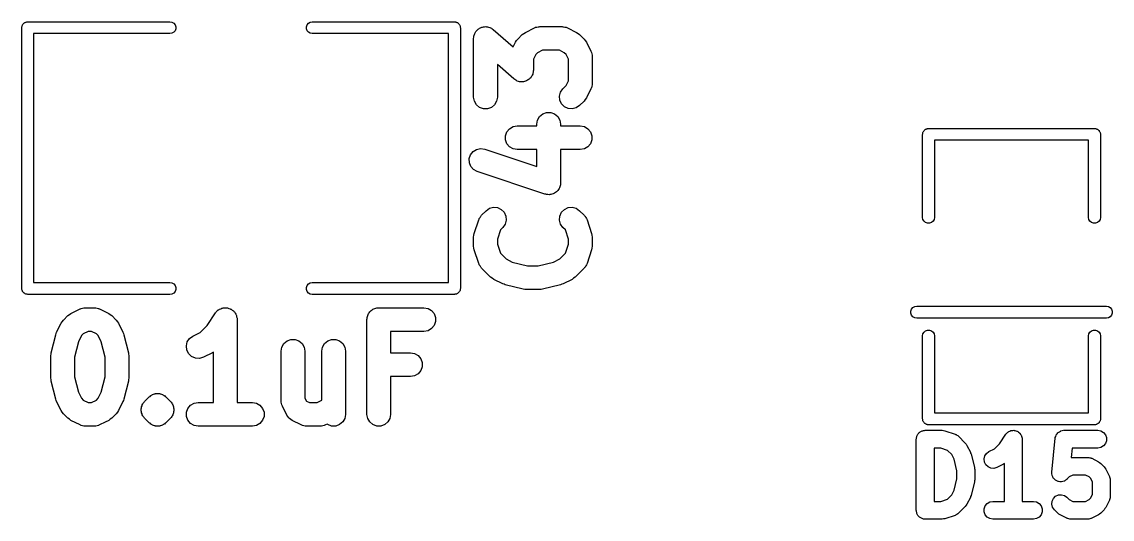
# Model space of a CAD drawing. Extents: x 51 to 137, y -158 to -25.
# Drawn here: x 75.37 to 87.06, y -79.19 to -73.86 of the extents above; entities that cross this region are included whole.
import ezdxf

# ---------------------------------------------------------------- set-up
doc = ezdxf.new("R2010")
doc.units = 0
doc.header["$MEASUREMENT"] = 0
doc.layers.add('BLACK', color=7, linetype='CONTINUOUS')

msp = doc.modelspace()

# ---------------------------------------------------------------- linework, layer by layer
at = {"layer": 'Black'}
for p, q in [((75.3745, -73.9242), (75.3755, -73.9187)), ((75.3745, -76.7182), (75.3745, -73.9242)), ((75.3755, -73.9132), (75.3774, -73.9079)), ((75.3755, -73.9187), (75.3755, -73.9132)), ((75.3774, -73.9079), (75.3783, -73.9025)), ((75.3783, -73.9025), (75.3811, -73.8977)), ((75.3811, -73.8977), (75.383, -73.8924)), ((75.383, -73.8924), (75.3866, -73.8882)), ((75.3866, -73.8882), (75.3894, -73.8834)), ((75.3894, -73.8834), (75.3936, -73.8798)), ((75.3936, -73.8798), (75.3972, -73.8756)), ((75.3972, -73.8756), (75.402, -73.8728)), ((75.402, -73.8728), (75.4062, -73.8692)), ((75.4062, -73.8692), (75.4115, -73.8673)), ((75.4115, -73.8673), (75.4163, -73.8645)), ((75.4163, -73.8645), (75.4218, -73.8636)), ((75.4218, -73.8636), (75.427, -73.8617)), ((75.427, -73.8617), (75.4325, -73.8617)), ((75.4325, -73.8617), (75.438, -73.8607)), ((75.438, -73.8607), (76.962, -73.8607)), ((76.962, -73.8607), (76.9837, -73.8645)), ((76.9837, -73.8645), (77.0028, -73.8756)), ((77.0028, -73.8756), (77.017, -73.8924)), ((77.017, -73.8924), (77.0245, -73.9132)), ((77.0245, -73.9352), (77.017, -73.956)), ((77.0245, -73.9132), (77.0245, -73.9352)), ((78.4235, -73.9132), (78.431, -73.8924)), ((78.4235, -73.9352), (78.4235, -73.9132)), ((78.431, -73.956), (78.4235, -73.9352)), ((78.431, -73.8924), (78.4452, -73.8756)), ((78.4452, -73.8756), (78.4643, -73.8645)), ((78.4643, -73.8645), (78.486, -73.8607)), ((78.486, -73.8607), (80.01, -73.8607)), ((80.01, -73.8607), (80.0155, -73.8617)), ((80.0155, -73.8617), (80.021, -73.8617)), ((80.021, -73.8617), (80.0262, -73.8636)), ((80.0262, -73.8636), (80.0317, -73.8645)), ((80.0317, -73.8645), (80.0365, -73.8673)), ((80.0365, -73.8673), (80.0417, -73.8692)), ((80.0417, -73.8692), (80.046, -73.8728)), ((80.046, -73.8728), (80.0508, -73.8756)), ((80.0508, -73.8756), (80.0544, -73.8798)), ((80.0544, -73.8798), (80.0586, -73.8834)), ((80.0586, -73.8834), (80.0614, -73.8882)), ((80.0614, -73.8882), (80.065, -73.8924)), ((80.065, -73.8924), (80.0669, -73.8977)), ((80.0669, -73.8977), (80.0697, -73.9025)), ((80.0697, -73.9025), (80.0706, -73.9079)), ((80.0706, -73.9079), (80.0725, -73.9132)), ((80.0725, -73.9132), (80.0725, -73.9187)), ((80.0725, -73.9187), (80.0735, -73.9242)), ((80.0735, -73.9242), (80.0735, -76.7182)), ((80.2453, -73.9575), (80.2548, -73.9495)), ((80.2548, -73.9495), (80.263, -73.9401)), ((80.263, -73.9401), (80.2716, -73.9354)), ((80.2716, -73.9354), (80.2791, -73.9291)), ((80.2791, -73.9291), (80.2908, -73.9249)), ((80.2908, -73.9249), (80.3017, -73.9189)), ((80.3017, -73.9189), (80.3113, -73.9174)), ((80.3113, -73.9174), (80.3206, -73.914)), ((80.3206, -73.914), (80.333, -73.914)), ((80.333, -73.914), (80.3452, -73.9121)), ((80.3452, -73.9121), (80.3549, -73.914)), ((80.3549, -73.914), (80.3647, -73.914)), ((80.3647, -73.914), (80.3763, -73.9183)), ((80.3763, -73.9183), (80.3885, -73.9207)), ((80.3885, -73.9207), (80.3969, -73.9258)), ((80.3969, -73.9258), (80.4061, -73.9291)), ((80.4061, -73.9291), (80.4156, -73.9371)), ((80.4156, -73.9371), (80.4262, -73.9435)), ((80.4262, -73.9435), (80.6391, -74.1298)), ((80.7696, -73.9739), (80.8664, -73.9255)), ((80.8664, -73.9255), (80.8734, -73.9234)), ((80.8734, -73.9234), (80.8798, -73.9198)), ((80.8798, -73.9198), (80.8944, -73.9172)), ((80.8944, -73.9172), (80.9087, -73.9129)), ((80.9087, -73.9129), (80.916, -73.9134)), ((80.916, -73.9134), (80.9232, -73.9121)), ((80.9232, -73.9121), (81.1651, -73.9121)), ((81.1651, -73.9121), (81.1723, -73.9134)), ((81.1723, -73.9134), (81.1796, -73.9129)), ((81.1796, -73.9129), (81.1939, -73.9172)), ((81.1939, -73.9172), (81.2085, -73.9198)), ((81.2085, -73.9198), (81.2149, -73.9234)), ((81.2149, -73.9234), (81.2219, -73.9255)), ((81.2219, -73.9255), (81.3187, -73.9739)), ((76.962, -73.9877), (75.5015, -73.9877)), ((75.5015, -73.9877), (75.5015, -76.6547)), ((76.9837, -73.9839), (76.962, -73.9877)), ((77.0028, -73.9728), (76.9837, -73.9839)), ((77.017, -73.956), (77.0028, -73.9728)), ((78.4452, -73.9728), (78.431, -73.956)), ((78.4643, -73.9839), (78.4452, -73.9728)), ((78.486, -73.9877), (78.4643, -73.9839)), ((79.9465, -73.9877), (78.486, -73.9877)), ((79.9465, -76.6547), (79.9465, -73.9877)), ((80.2156, -74.0391), (80.2178, -74.0269)), ((80.2156, -74.6681), (80.2156, -74.0391)), ((80.2178, -74.0269), (80.218, -74.0145)), ((80.218, -74.0145), (80.2216, -74.0053)), ((80.2216, -74.0053), (80.2233, -73.9957)), ((80.2233, -73.9957), (80.2295, -73.9849)), ((80.2295, -73.9849), (80.234, -73.9733)), ((80.234, -73.9733), (80.2404, -73.966)), ((80.2404, -73.966), (80.2453, -73.9575)), ((80.6645, -74.0791), (80.6766, -74.0627)), ((80.6766, -74.0627), (80.6882, -74.0461)), ((80.6882, -74.0461), (80.7366, -73.9977)), ((80.7366, -73.9977), (80.7533, -73.986)), ((80.7533, -73.986), (80.7696, -73.9739)), ((81.3187, -73.9739), (81.335, -73.986)), ((81.335, -73.986), (81.3517, -73.9977)), ((81.3517, -73.9977), (81.4, -74.0461)), ((81.4, -74.0461), (81.4117, -74.0627)), ((81.4117, -74.0627), (81.4238, -74.0791)), ((80.6391, -74.1298), (80.6645, -74.0791)), ((80.9532, -74.1661), (80.9017, -74.1919)), ((81.1351, -74.1661), (80.9532, -74.1661)), ((81.1866, -74.1919), (81.1351, -74.1661)), ((81.4238, -74.0791), (81.4722, -74.1758)), ((81.4722, -74.1758), (81.4743, -74.1828)), ((81.4743, -74.1828), (81.478, -74.1892)), ((80.8824, -74.2111), (80.8567, -74.2626)), ((80.8567, -74.2626), (80.8567, -74.3778)), ((80.9017, -74.1919), (80.8824, -74.2111)), ((81.2059, -74.2111), (81.1866, -74.1919)), ((81.2316, -74.2626), (81.2059, -74.2111)), ((81.2316, -74.4929), (81.2316, -74.2626)), ((81.478, -74.1892), (81.4805, -74.2038)), ((81.4805, -74.2038), (81.4848, -74.2181)), ((81.4848, -74.2181), (81.4843, -74.2254)), ((81.4843, -74.2254), (81.4856, -74.2326)), ((81.4856, -74.2326), (81.4856, -74.5229)), ((80.646, -74.4733), (80.4696, -74.319)), ((80.4696, -74.319), (80.4696, -74.6681)), ((80.8507, -74.4115), (80.849, -74.4212)), ((80.8543, -74.4024), (80.8507, -74.4115)), ((80.8545, -74.39), (80.8543, -74.4024)), ((80.8567, -74.3778), (80.8545, -74.39)), ((80.6567, -74.4798), (80.646, -74.4733)), ((80.6662, -74.4878), (80.6567, -74.4798)), ((80.6754, -74.4911), (80.6662, -74.4878)), ((80.6838, -74.4962), (80.6754, -74.4911)), ((80.6959, -74.4986), (80.6838, -74.4962)), ((80.7076, -74.5028), (80.6959, -74.4986)), ((80.7174, -74.5028), (80.7076, -74.5028)), ((80.727, -74.5047), (80.7174, -74.5028)), ((80.7393, -74.5028), (80.727, -74.5047)), ((80.7517, -74.5028), (80.7393, -74.5028)), ((80.7609, -74.4995), (80.7517, -74.5028)), ((80.7706, -74.498), (80.7609, -74.4995)), ((80.7815, -74.492), (80.7706, -74.498)), ((80.7932, -74.4878), (80.7815, -74.492)), ((80.8007, -74.4815), (80.7932, -74.4878)), ((80.8093, -74.4767), (80.8007, -74.4815)), ((80.8174, -74.4674), (80.8093, -74.4767)), ((80.827, -74.4594), (80.8174, -74.4674)), ((80.8319, -74.4509), (80.827, -74.4594)), ((80.8383, -74.4435), (80.8319, -74.4509)), ((80.8428, -74.432), (80.8383, -74.4435)), ((80.849, -74.4212), (80.8428, -74.432)), ((81.2059, -74.5444), (81.2316, -74.4929)), ((81.4848, -74.5374), (81.4805, -74.5517)), ((81.4856, -74.5229), (81.4843, -74.5301)), ((81.4843, -74.5301), (81.4848, -74.5374)), ((81.1353, -74.657), (81.1468, -74.6144)), ((81.1468, -74.6144), (81.1721, -74.5783)), ((81.1721, -74.5783), (81.2059, -74.5444)), ((81.4722, -74.5797), (81.4238, -74.6765)), ((81.4743, -74.5727), (81.4722, -74.5797)), ((81.478, -74.5664), (81.4743, -74.5727)), ((81.4805, -74.5517), (81.478, -74.5664)), ((80.2233, -74.7115), (80.2156, -74.6681)), ((80.2453, -74.7497), (80.2233, -74.7115)), ((80.2791, -74.778), (80.2453, -74.7497)), ((80.4399, -74.7497), (80.4061, -74.778)), ((80.462, -74.7115), (80.4399, -74.7497)), ((80.4696, -74.6681), (80.462, -74.7115)), ((81.1392, -74.7009), (81.1353, -74.657)), ((81.1578, -74.7409), (81.1392, -74.7009)), ((81.189, -74.7721), (81.1578, -74.7409)), ((81.3517, -74.7579), (81.3155, -74.7832)), ((81.4, -74.7095), (81.3517, -74.7579)), ((81.4117, -74.6928), (81.4, -74.7095)), ((81.4238, -74.6765), (81.4117, -74.6928)), ((80.3206, -74.7931), (80.2791, -74.778)), ((80.3647, -74.7931), (80.3206, -74.7931)), ((80.4061, -74.778), (80.3647, -74.7931)), ((80.9006, -74.9149), (80.9227, -74.8767)), ((80.9227, -74.8767), (80.9565, -74.8484)), ((80.9565, -74.8484), (80.9979, -74.8333)), ((80.9979, -74.8333), (81.042, -74.8333)), ((81.042, -74.8333), (81.0835, -74.8484)), ((81.0835, -74.8484), (81.1172, -74.8767)), ((81.1172, -74.8767), (81.1393, -74.9149)), ((81.229, -74.7907), (81.189, -74.7721)), ((81.2729, -74.7946), (81.229, -74.7907)), ((81.3155, -74.7832), (81.2729, -74.7946)), ((80.5997, -75.0062), (80.6378, -74.9841)), ((80.6378, -74.9841), (80.6813, -74.9765)), ((80.6813, -74.9765), (80.893, -74.9765)), ((80.893, -74.9583), (80.9006, -74.9149)), ((80.893, -74.9765), (80.893, -74.9583)), ((81.1393, -74.9149), (81.147, -74.9583)), ((81.147, -74.9583), (81.147, -74.9765)), ((81.147, -74.9765), (81.3586, -74.9765)), ((81.3586, -74.9765), (81.4021, -74.9841)), ((81.4021, -74.9841), (81.4403, -75.0062)), ((85.0737, -75.0066), (85.079, -75.0047)), ((85.079, -75.0047), (85.0845, -75.0047)), ((85.0845, -75.0047), (85.09, -75.0037)), ((85.09, -75.0037), (86.868, -75.0037)), ((86.868, -75.0037), (86.8735, -75.0047)), ((86.8735, -75.0047), (86.879, -75.0047)), ((86.879, -75.0047), (86.8842, -75.0066)), ((80.5562, -75.0814), (80.5713, -75.04)), ((80.5562, -75.1255), (80.5562, -75.0814)), ((80.5713, -75.04), (80.5997, -75.0062)), ((81.4403, -75.0062), (81.4686, -75.04)), ((81.4686, -75.04), (81.4837, -75.0814)), ((81.4837, -75.0814), (81.4837, -75.1255)), ((85.0265, -75.0672), (85.0275, -75.0617)), ((85.0265, -75.9562), (85.0265, -75.0672)), ((85.0275, -75.0562), (85.0294, -75.051)), ((85.0275, -75.0617), (85.0275, -75.0562)), ((85.0294, -75.051), (85.0303, -75.0455)), ((85.0303, -75.0455), (85.0331, -75.0407)), ((85.0331, -75.0407), (85.035, -75.0354)), ((85.035, -75.0354), (85.0386, -75.0312)), ((85.0386, -75.0312), (85.0414, -75.0264)), ((85.0414, -75.0264), (85.0456, -75.0228)), ((85.0456, -75.0228), (85.0492, -75.0186)), ((85.0492, -75.0186), (85.054, -75.0158)), ((85.054, -75.0158), (85.0583, -75.0122)), ((85.0583, -75.0122), (85.0635, -75.0103)), ((85.0635, -75.0103), (85.0683, -75.0075)), ((85.0683, -75.0075), (85.0737, -75.0066)), ((86.8842, -75.0066), (86.8897, -75.0075)), ((86.8897, -75.0075), (86.8945, -75.0103)), ((86.8945, -75.0103), (86.8997, -75.0122)), ((86.8997, -75.0122), (86.904, -75.0158)), ((86.904, -75.0158), (86.9088, -75.0186)), ((86.9088, -75.0186), (86.9124, -75.0228)), ((86.9124, -75.0228), (86.9166, -75.0264)), ((86.9166, -75.0264), (86.9194, -75.0312)), ((86.9194, -75.0312), (86.923, -75.0354)), ((86.923, -75.0354), (86.9249, -75.0407)), ((86.9249, -75.0407), (86.9277, -75.0455)), ((86.9277, -75.0455), (86.9286, -75.051)), ((86.9286, -75.051), (86.9305, -75.0562)), ((86.9305, -75.0562), (86.9305, -75.0617)), ((86.9305, -75.0617), (86.9315, -75.0672)), ((86.9315, -75.0672), (86.9315, -75.9562)), ((80.21, -75.2504), (80.2476, -75.2273)), ((80.2476, -75.2273), (80.2908, -75.2184)), ((80.2908, -75.2184), (80.3344, -75.2249)), ((80.3344, -75.2249), (80.893, -75.4111)), ((80.5713, -75.167), (80.5562, -75.1255)), ((80.5997, -75.2008), (80.5713, -75.167)), ((80.6378, -75.2228), (80.5997, -75.2008)), ((80.6813, -75.2305), (80.6378, -75.2228)), ((80.893, -75.2305), (80.6813, -75.2305)), ((80.893, -75.4111), (80.893, -75.2305)), ((81.3586, -75.2305), (81.147, -75.2305)), ((81.147, -75.2305), (81.147, -75.5873)), ((81.4021, -75.2228), (81.3586, -75.2305)), ((81.4403, -75.2008), (81.4021, -75.2228)), ((81.4686, -75.167), (81.4403, -75.2008)), ((81.4837, -75.1255), (81.4686, -75.167)), ((86.8045, -75.1307), (85.1535, -75.1307)), ((85.1535, -75.1307), (85.1535, -75.9562)), ((86.8045, -75.9562), (86.8045, -75.1307)), ((80.1686, -75.3268), (80.1826, -75.2849)), ((80.1698, -75.3709), (80.1686, -75.3268)), ((80.1826, -75.2849), (80.21, -75.2504)), ((80.186, -75.4119), (80.1698, -75.3709)), ((80.2153, -75.4449), (80.186, -75.4119)), ((80.2541, -75.4659), (80.2153, -75.4449)), ((80.9798, -75.7078), (80.2541, -75.4659)), ((81.147, -75.5873), (81.1453, -75.5965)), ((81.0666, -75.7054), (81.0541, -75.708)), ((81.0746, -75.7005), (81.0666, -75.7054)), ((81.0835, -75.6973), (81.0746, -75.7005)), ((81.0933, -75.689), (81.0835, -75.6973)), ((81.1042, -75.6823), (81.0933, -75.689)), ((81.11, -75.675), (81.1042, -75.6823)), ((81.1172, -75.6689), (81.11, -75.675)), ((81.1237, -75.6578), (81.1172, -75.6689)), ((81.1316, -75.6478), (81.1237, -75.6578)), ((81.1346, -75.6389), (81.1316, -75.6478)), ((81.1393, -75.6307), (81.1346, -75.6389)), ((81.1415, -75.6181), (81.1393, -75.6307)), ((81.1456, -75.6059), (81.1415, -75.6181)), ((81.1453, -75.5965), (81.1456, -75.6059)), ((80.9891, -75.7092), (80.9798, -75.7078)), ((80.9979, -75.7124), (80.9891, -75.7092)), ((81.0107, -75.7124), (80.9979, -75.7124)), ((81.0234, -75.7142), (81.0107, -75.7124)), ((81.0326, -75.7124), (81.0234, -75.7142)), ((81.042, -75.7124), (81.0326, -75.7124)), ((81.0541, -75.708), (81.042, -75.7124)), ((80.2915, -75.9438), (80.297, -75.9389)), ((80.297, -75.9389), (80.3012, -75.9329)), ((80.3012, -75.9329), (80.3496, -75.8845)), ((80.3496, -75.8845), (80.3857, -75.8592)), ((80.3857, -75.8592), (80.4283, -75.8478)), ((80.4283, -75.8478), (80.4723, -75.8517)), ((80.4723, -75.8517), (80.5122, -75.8703)), ((80.5122, -75.8703), (80.5434, -75.9015)), ((80.5434, -75.9015), (80.5621, -75.9415)), ((81.1392, -75.9415), (81.1578, -75.9015)), ((81.1578, -75.9015), (81.189, -75.8703)), ((81.189, -75.8703), (81.229, -75.8517)), ((81.229, -75.8517), (81.2729, -75.8478)), ((81.2729, -75.8478), (81.3155, -75.8592)), ((81.3155, -75.8592), (81.3517, -75.8845)), ((81.3517, -75.8845), (81.4, -75.9329)), ((81.4, -75.9329), (81.4042, -75.9389)), ((81.4042, -75.9389), (81.4097, -75.9438)), ((80.2221, -76.1277), (80.2705, -75.9826)), ((80.2705, -75.9826), (80.274, -75.9761)), ((80.274, -75.9761), (80.2759, -75.9691)), ((80.2759, -75.9691), (80.2844, -75.9569)), ((80.2844, -75.9569), (80.2915, -75.9438)), ((80.5545, -76.028), (80.5292, -76.0641)), ((80.5659, -75.9854), (80.5545, -76.028)), ((80.5621, -75.9415), (80.5659, -75.9854)), ((81.1353, -75.9854), (81.1392, -75.9415)), ((81.1468, -76.028), (81.1353, -75.9854)), ((81.1721, -76.0641), (81.1468, -76.028)), ((81.4097, -75.9438), (81.4168, -75.9569)), ((81.4168, -75.9569), (81.4253, -75.9691)), ((81.4253, -75.9691), (81.4272, -75.9761)), ((81.4272, -75.9761), (81.4307, -75.9826)), ((81.4307, -75.9826), (81.4791, -76.1277)), ((85.0303, -75.9779), (85.0265, -75.9562)), ((85.0414, -75.997), (85.0303, -75.9779)), ((85.0583, -76.0112), (85.0414, -75.997)), ((85.079, -76.0187), (85.0583, -76.0112)), ((85.101, -76.0187), (85.079, -76.0187)), ((85.1217, -76.0112), (85.101, -76.0187)), ((85.1386, -75.997), (85.1217, -76.0112)), ((85.1497, -75.9779), (85.1386, -75.997)), ((85.1535, -75.9562), (85.1497, -75.9779)), ((86.8083, -75.9779), (86.8045, -75.9562)), ((86.8194, -75.997), (86.8083, -75.9779)), ((86.8362, -76.0112), (86.8194, -75.997)), ((86.857, -76.0187), (86.8362, -76.0112)), ((86.879, -76.0187), (86.857, -76.0187)), ((86.8997, -76.0112), (86.879, -76.0187)), ((86.9166, -75.997), (86.8997, -76.0112)), ((86.9277, -75.9779), (86.9166, -75.997)), ((86.9315, -75.9562), (86.9277, -75.9779)), ((80.2156, -76.1679), (80.2191, -76.1478)), ((80.2156, -76.2646), (80.2156, -76.1679)), ((80.2191, -76.1478), (80.2221, -76.1277)), ((80.502, -76.0913), (80.4696, -76.1885)), ((80.5292, -76.0641), (80.502, -76.0913)), ((81.1992, -76.0913), (81.1721, -76.0641)), ((81.2316, -76.1885), (81.1992, -76.0913)), ((81.4791, -76.1277), (81.4821, -76.1478)), ((81.4821, -76.1478), (81.4856, -76.1679)), ((81.4856, -76.1679), (81.4856, -76.2646)), ((80.2191, -76.2847), (80.2156, -76.2646)), ((80.2221, -76.3048), (80.2191, -76.2847)), ((80.4696, -76.1885), (80.4696, -76.244)), ((80.4696, -76.244), (80.502, -76.3412)), ((81.1992, -76.3412), (81.2316, -76.244)), ((81.2316, -76.244), (81.2316, -76.1885)), ((81.4821, -76.2847), (81.4791, -76.3048)), ((81.4856, -76.2646), (81.4821, -76.2847)), ((80.2705, -76.4499), (80.2221, -76.3048)), ((80.502, -76.3412), (80.563, -76.4022)), ((80.563, -76.4022), (80.6288, -76.4351)), ((81.0724, -76.4351), (81.1382, -76.4022)), ((81.1382, -76.4022), (81.1992, -76.3412)), ((81.4791, -76.3048), (81.4307, -76.4499)), ((80.274, -76.4564), (80.2705, -76.4499)), ((80.2759, -76.4634), (80.274, -76.4564)), ((80.2844, -76.4756), (80.2759, -76.4634)), ((80.2915, -76.4887), (80.2844, -76.4756)), ((80.297, -76.4936), (80.2915, -76.4887)), ((80.3012, -76.4996), (80.297, -76.4936)), ((80.398, -76.5963), (80.3012, -76.4996)), ((80.6288, -76.4351), (80.7937, -76.4763)), ((80.7937, -76.4763), (80.9076, -76.4763)), ((80.9076, -76.4763), (81.0724, -76.4351)), ((81.4, -76.4996), (81.3033, -76.5963)), ((81.4042, -76.4936), (81.4, -76.4996)), ((81.4097, -76.4887), (81.4042, -76.4936)), ((81.4168, -76.4756), (81.4097, -76.4887)), ((81.4253, -76.4634), (81.4168, -76.4756)), ((81.4272, -76.4564), (81.4253, -76.4634)), ((81.4307, -76.4499), (81.4272, -76.4564)), ((80.4146, -76.608), (80.398, -76.5963)), ((80.431, -76.6201), (80.4146, -76.608)), ((80.5277, -76.6685), (80.431, -76.6201)), ((81.2703, -76.6201), (81.1735, -76.6685)), ((81.2866, -76.608), (81.2703, -76.6201)), ((81.3033, -76.5963), (81.2866, -76.608)), ((75.3755, -76.7237), (75.3745, -76.7182)), ((75.3755, -76.7292), (75.3755, -76.7237)), ((75.3774, -76.7344), (75.3755, -76.7292)), ((75.3783, -76.7399), (75.3774, -76.7344)), ((75.3811, -76.7447), (75.3783, -76.7399)), ((75.383, -76.7499), (75.3811, -76.7447)), ((75.3866, -76.7542), (75.383, -76.7499)), ((75.3894, -76.759), (75.3866, -76.7542)), ((75.5015, -76.6547), (76.962, -76.6547)), ((76.962, -76.6547), (76.9837, -76.6585)), ((76.9837, -76.6585), (77.0028, -76.6696)), ((77.0028, -76.6696), (77.017, -76.6864)), ((77.017, -76.7499), (77.0028, -76.7668)), ((77.017, -76.6864), (77.0245, -76.7072)), ((77.0245, -76.7292), (77.017, -76.7499)), ((77.0245, -76.7072), (77.0245, -76.7292)), ((78.4235, -76.7072), (78.431, -76.6864)), ((78.4235, -76.7292), (78.4235, -76.7072)), ((78.431, -76.7499), (78.4235, -76.7292)), ((78.431, -76.6864), (78.4452, -76.6696)), ((78.4452, -76.7668), (78.431, -76.7499)), ((78.4452, -76.6696), (78.4643, -76.6585)), ((78.4643, -76.6585), (78.486, -76.6547)), ((78.486, -76.6547), (79.9465, -76.6547)), ((80.0614, -76.7542), (80.0586, -76.759)), ((80.065, -76.7499), (80.0614, -76.7542)), ((80.0669, -76.7447), (80.065, -76.7499)), ((80.0697, -76.7399), (80.0669, -76.7447)), ((80.0706, -76.7344), (80.0697, -76.7399)), ((80.0725, -76.7292), (80.0706, -76.7344)), ((80.0735, -76.7182), (80.0725, -76.7237)), ((80.0725, -76.7237), (80.0725, -76.7292)), ((80.541, -76.6725), (80.5277, -76.6685)), ((80.5537, -76.6781), (80.541, -76.6725)), ((80.7472, -76.7265), (80.5537, -76.6781)), ((80.7627, -76.7276), (80.7472, -76.7265)), ((80.778, -76.7303), (80.7627, -76.7276)), ((80.9232, -76.7303), (80.778, -76.7303)), ((80.9385, -76.7276), (80.9232, -76.7303)), ((80.954, -76.7265), (80.9385, -76.7276)), ((81.1475, -76.6781), (80.954, -76.7265)), ((81.1602, -76.6725), (81.1475, -76.6781)), ((81.1735, -76.6685), (81.1602, -76.6725)), ((75.3936, -76.7626), (75.3894, -76.759)), ((75.3972, -76.7668), (75.3936, -76.7626)), ((75.402, -76.7696), (75.3972, -76.7668)), ((75.4062, -76.7732), (75.402, -76.7696)), ((75.4115, -76.7751), (75.4062, -76.7732)), ((75.4163, -76.7779), (75.4115, -76.7751)), ((75.4218, -76.7788), (75.4163, -76.7779)), ((75.427, -76.7807), (75.4218, -76.7788)), ((75.4325, -76.7807), (75.427, -76.7807)), ((75.438, -76.7817), (75.4325, -76.7807)), ((76.962, -76.7817), (75.438, -76.7817)), ((76.9837, -76.7779), (76.962, -76.7817)), ((77.0028, -76.7668), (76.9837, -76.7779)), ((78.4643, -76.7779), (78.4452, -76.7668)), ((78.486, -76.7817), (78.4643, -76.7779)), ((80.01, -76.7817), (78.486, -76.7817)), ((80.0155, -76.7807), (80.01, -76.7817)), ((80.021, -76.7807), (80.0155, -76.7807)), ((80.0262, -76.7788), (80.021, -76.7807)), ((80.0317, -76.7779), (80.0262, -76.7788)), ((80.0365, -76.7751), (80.0317, -76.7779)), ((80.0417, -76.7732), (80.0365, -76.7751)), ((80.046, -76.7696), (80.0417, -76.7732)), ((80.0508, -76.7668), (80.046, -76.7696)), ((80.0544, -76.7626), (80.0508, -76.7668)), ((80.0586, -76.759), (80.0544, -76.7626)), ((75.885, -76.9977), (75.9013, -76.9856)), ((75.9013, -76.9856), (75.9981, -76.9372)), ((75.9981, -76.9372), (76.0051, -76.9351)), ((76.0051, -76.9351), (76.0114, -76.9315)), ((76.0114, -76.9315), (76.0261, -76.9289)), ((76.0261, -76.9289), (76.0403, -76.9247)), ((76.0403, -76.9247), (76.0476, -76.9251)), ((76.0476, -76.9251), (76.0549, -76.9238)), ((76.0549, -76.9238), (76.1516, -76.9238)), ((76.1516, -76.9238), (76.1588, -76.9251)), ((76.1588, -76.9251), (76.1661, -76.9247)), ((76.1661, -76.9247), (76.1804, -76.9289)), ((76.1804, -76.9289), (76.1951, -76.9315)), ((76.1951, -76.9315), (76.2014, -76.9351)), ((76.2014, -76.9351), (76.2084, -76.9372)), ((76.2084, -76.9372), (76.3052, -76.9856)), ((76.3052, -76.9856), (76.3215, -76.9977)), ((77.3592, -77.115), (77.449, -76.9804)), ((77.449, -76.9804), (77.4539, -76.9753)), ((77.4539, -76.9753), (77.4574, -76.9692)), ((77.4574, -76.9692), (77.469, -76.9594)), ((77.469, -76.9594), (77.4795, -76.9485)), ((77.4795, -76.9485), (77.4858, -76.9454)), ((77.4858, -76.9454), (77.4912, -76.9408)), ((77.4912, -76.9408), (77.5054, -76.9356)), ((77.5054, -76.9356), (77.519, -76.9289)), ((77.519, -76.9289), (77.526, -76.9282)), ((77.526, -76.9282), (77.5326, -76.9257)), ((77.5326, -76.9257), (77.5478, -76.9257)), ((77.5478, -76.9257), (77.5628, -76.9241)), ((77.5628, -76.9241), (77.5697, -76.9257)), ((77.5697, -76.9257), (77.5767, -76.9257)), ((77.5767, -76.9257), (77.591, -76.9309)), ((77.591, -76.9309), (77.6057, -76.9345)), ((77.6057, -76.9345), (77.6116, -76.9384)), ((77.6116, -76.9384), (77.6182, -76.9408)), ((77.6182, -76.9408), (77.6298, -76.9506)), ((77.6298, -76.9506), (77.6424, -76.959)), ((77.6424, -76.959), (77.6466, -76.9647)), ((77.6466, -76.9647), (77.652, -76.9692)), ((77.652, -76.9692), (77.6595, -76.9823)), ((77.6595, -76.9823), (77.6685, -76.9945)), ((79.0858, -76.9978), (79.0896, -76.9873)), ((79.0896, -76.9873), (79.0968, -76.9788)), ((79.0968, -76.9788), (79.1023, -76.9692)), ((79.1023, -76.9692), (79.1108, -76.962)), ((79.1108, -76.962), (79.118, -76.9535)), ((79.118, -76.9535), (79.1276, -76.948)), ((79.1276, -76.948), (79.1361, -76.9408)), ((79.1361, -76.9408), (79.1466, -76.937)), ((79.1466, -76.937), (79.1562, -76.9315)), ((79.1562, -76.9315), (79.1671, -76.9295)), ((79.1671, -76.9295), (79.1776, -76.9257)), ((79.1776, -76.9257), (79.1887, -76.9257)), ((79.1887, -76.9257), (79.1996, -76.9238)), ((79.1996, -76.9238), (79.6834, -76.9238)), ((79.6834, -76.9238), (79.7269, -76.9315)), ((79.7269, -76.9315), (79.7651, -76.9535)), ((79.7651, -76.9535), (79.7934, -76.9873)), ((79.7934, -76.9873), (79.8085, -77.0288)), ((84.9005, -76.9612), (84.908, -76.9404)), ((84.9005, -76.9832), (84.9005, -76.9612)), ((84.908, -77.004), (84.9005, -76.9832)), ((84.908, -76.9404), (84.9222, -76.9236)), ((84.9222, -76.9236), (84.9413, -76.9125)), ((84.9413, -76.9125), (84.963, -76.9087)), ((84.963, -76.9087), (86.995, -76.9087)), ((86.995, -76.9087), (87.0167, -76.9125)), ((87.0167, -76.9125), (87.0358, -76.9236)), ((87.0358, -76.9236), (87.05, -76.9404)), ((87.05, -76.9404), (87.0575, -76.9612)), ((87.0575, -76.9832), (87.05, -77.004)), ((87.0575, -76.9612), (87.0575, -76.9832)), ((75.7477, -77.1875), (75.7961, -77.0908)), ((75.7961, -77.0908), (75.8082, -77.0745)), ((75.8082, -77.0745), (75.8199, -77.0578)), ((75.8199, -77.0578), (75.8683, -77.0094)), ((75.8683, -77.0094), (75.885, -76.9977)), ((76.3215, -76.9977), (76.3382, -77.0094)), ((76.3382, -77.0094), (76.3866, -77.0578)), ((76.3866, -77.0578), (76.3982, -77.0745)), ((76.3982, -77.0745), (76.4104, -77.0908)), ((76.4104, -77.0908), (76.4587, -77.1875)), ((77.6685, -76.9945), (77.6705, -77.0013)), ((77.6705, -77.0013), (77.674, -77.0074)), ((77.674, -77.0074), (77.6766, -77.0223)), ((77.6766, -77.0223), (77.6809, -77.0369)), ((77.6809, -77.0369), (77.6804, -77.0439)), ((77.6804, -77.0439), (77.6817, -77.0508)), ((77.6817, -77.0508), (77.6817, -77.9398)), ((79.0726, -77.0508), (79.0745, -77.0399)), ((79.0726, -78.0668), (79.0726, -77.0508)), ((79.0745, -77.0288), (79.0783, -77.0183)), ((79.0745, -77.0399), (79.0745, -77.0288)), ((79.0783, -77.0183), (79.0803, -77.0074)), ((79.0803, -77.0074), (79.0858, -76.9978)), ((79.8085, -77.0729), (79.7934, -77.1143)), ((79.8085, -77.0288), (79.8085, -77.0729)), ((84.9222, -77.0208), (84.908, -77.004)), ((84.9413, -77.0319), (84.9222, -77.0208)), ((84.963, -77.0357), (84.9413, -77.0319)), ((86.995, -77.0357), (84.963, -77.0357)), ((87.0167, -77.0319), (86.995, -77.0357)), ((87.0358, -77.0208), (87.0167, -77.0319)), ((87.05, -77.004), (87.0358, -77.0208)), ((75.6897, -77.4071), (75.7381, -77.2135)), ((75.7381, -77.2135), (75.7438, -77.2009)), ((75.7438, -77.2009), (75.7477, -77.1875)), ((76.0141, -77.2228), (75.9812, -77.2887)), ((76.0333, -77.2036), (76.0141, -77.2228)), ((76.0848, -77.1778), (76.0333, -77.2036)), ((76.1216, -77.1778), (76.0848, -77.1778)), ((76.1731, -77.2036), (76.1216, -77.1778)), ((76.1924, -77.2228), (76.1731, -77.2036)), ((76.2253, -77.2887), (76.1924, -77.2228)), ((76.4587, -77.1875), (76.4627, -77.2009)), ((76.4627, -77.2009), (76.4684, -77.2135)), ((76.4684, -77.2135), (76.5167, -77.4071)), ((77.2076, -77.2275), (77.2859, -77.1883)), ((77.2859, -77.1883), (77.3592, -77.115)), ((79.6834, -77.1778), (79.3266, -77.1778)), ((79.3266, -77.1778), (79.3266, -77.4076)), ((79.7269, -77.1702), (79.6834, -77.1778)), ((79.7651, -77.1481), (79.7269, -77.1702)), ((79.7934, -77.1143), (79.7651, -77.1481)), ((85.0265, -77.2262), (85.0303, -77.2045)), ((85.0303, -77.2045), (85.0414, -77.1854)), ((85.0414, -77.1854), (85.0583, -77.1712)), ((85.0583, -77.1712), (85.079, -77.1637)), ((85.079, -77.1637), (85.101, -77.1637)), ((85.101, -77.1637), (85.1217, -77.1712)), ((85.1217, -77.1712), (85.1386, -77.1854)), ((85.1386, -77.1854), (85.1497, -77.2045)), ((85.1497, -77.2045), (85.1535, -77.2262)), ((86.8045, -77.2262), (86.8083, -77.2045)), ((86.8083, -77.2045), (86.8194, -77.1854)), ((86.8194, -77.1854), (86.8362, -77.1712)), ((86.8362, -77.1712), (86.857, -77.1637)), ((86.857, -77.1637), (86.879, -77.1637)), ((86.879, -77.1637), (86.8997, -77.1712)), ((86.8997, -77.1712), (86.9166, -77.1854)), ((86.9166, -77.1854), (86.9277, -77.2045)), ((86.9277, -77.2045), (86.9315, -77.2262)), ((75.9812, -77.2887), (75.94, -77.4535)), ((76.2665, -77.4535), (76.2253, -77.2887)), ((77.1376, -77.3335), (77.1479, -77.2906)), ((77.1427, -77.3773), (77.1376, -77.3335)), ((77.1479, -77.2906), (77.1722, -77.2538)), ((77.1722, -77.2538), (77.2076, -77.2275)), ((78.161, -77.346), (78.1831, -77.3079)), ((78.1831, -77.3079), (78.2169, -77.2795)), ((78.2169, -77.2795), (78.2583, -77.2644)), ((78.2583, -77.2644), (78.3024, -77.2644)), ((78.3024, -77.2644), (78.3439, -77.2795)), ((78.3439, -77.2795), (78.3777, -77.3079)), ((78.3777, -77.3079), (78.3997, -77.346)), ((78.5965, -77.346), (78.6185, -77.3079)), ((78.6185, -77.3079), (78.6523, -77.2795)), ((78.6523, -77.2795), (78.6938, -77.2644)), ((78.6938, -77.2644), (78.7379, -77.2644)), ((78.7379, -77.2644), (78.7793, -77.2795)), ((78.7793, -77.2795), (78.8131, -77.3079)), ((78.8131, -77.3079), (78.8352, -77.346)), ((85.0265, -78.1152), (85.0265, -77.2262)), ((85.1535, -77.2262), (85.1535, -78.0517)), ((86.8045, -78.0517), (86.8045, -77.2262)), ((86.9315, -77.2262), (86.9315, -78.1152)), ((75.686, -77.4379), (75.6887, -77.4226)), ((75.686, -77.6798), (75.686, -77.4379)), ((75.6887, -77.4226), (75.6897, -77.4071)), ((75.94, -77.4535), (75.94, -77.6641)), ((76.2665, -77.6641), (76.2665, -77.4535)), ((76.5167, -77.4071), (76.5178, -77.4226)), ((76.5178, -77.4226), (76.5205, -77.4379)), ((76.5205, -77.4379), (76.5205, -77.6798)), ((77.1624, -77.4168), (77.1427, -77.3773)), ((77.1944, -77.4471), (77.1624, -77.4168)), ((77.2349, -77.4646), (77.1944, -77.4471)), ((77.3212, -77.4547), (77.2789, -77.4673)), ((77.4179, -77.4063), (77.3212, -77.4547)), ((77.4277, -77.3991), (77.4179, -77.4063)), ((77.4277, -77.9398), (77.4277, -77.3991)), ((78.1534, -77.3895), (78.161, -77.346)), ((78.1534, -77.9217), (78.1534, -77.3895)), ((78.3997, -77.346), (78.4074, -77.3895)), ((78.4074, -77.3895), (78.4074, -77.8917)), ((78.5888, -77.3895), (78.5965, -77.346)), ((78.5888, -77.9158), (78.5888, -77.3895)), ((78.8352, -77.346), (78.8428, -77.3895)), ((78.8428, -77.3895), (78.8428, -78.0668)), ((79.3266, -77.4076), (79.5383, -77.4076)), ((79.5383, -77.4076), (79.5817, -77.4153)), ((79.5817, -77.4153), (79.6199, -77.4373)), ((79.6199, -77.4373), (79.6483, -77.4711)), ((77.2789, -77.4673), (77.2349, -77.4646)), ((79.6483, -77.4711), (79.6634, -77.5126)), ((79.6634, -77.5567), (79.6483, -77.5981)), ((79.6634, -77.5126), (79.6634, -77.5567)), ((75.6887, -77.6951), (75.686, -77.6798)), ((75.94, -77.6641), (75.9812, -77.829)), ((76.2253, -77.829), (76.2665, -77.6641)), ((76.5205, -77.6798), (76.5178, -77.6951)), ((79.5383, -77.6616), (79.3266, -77.6616)), ((79.3266, -77.6616), (79.3266, -78.0668)), ((79.5817, -77.654), (79.5383, -77.6616)), ((79.6199, -77.6319), (79.5817, -77.654)), ((79.6483, -77.5981), (79.6199, -77.6319)), ((75.6897, -77.7106), (75.6887, -77.6951)), ((75.7381, -77.9041), (75.6897, -77.7106)), ((76.5167, -77.7106), (76.4684, -77.9041)), ((76.5178, -77.6951), (76.5167, -77.7106)), ((75.7438, -77.9168), (75.7381, -77.9041)), ((75.7477, -77.9301), (75.7438, -77.9168)), ((75.9812, -77.829), (76.0141, -77.8948)), ((76.0141, -77.8948), (76.0333, -77.9141)), ((76.0333, -77.9141), (76.0848, -77.9398)), ((76.1216, -77.9398), (76.1731, -77.9141)), ((76.1731, -77.9141), (76.1924, -77.8948)), ((76.1924, -77.8948), (76.2253, -77.829)), ((76.4627, -77.9168), (76.4587, -77.9301)), ((76.4684, -77.9041), (76.4627, -77.9168)), ((76.6908, -77.9286), (76.7391, -77.8803)), ((76.7391, -77.8803), (76.7483, -77.8739)), ((76.7483, -77.8739), (76.7561, -77.866)), ((76.7561, -77.866), (76.7612, -77.8637)), ((76.7612, -77.8637), (76.7655, -77.8601)), ((76.7655, -77.8601), (76.7707, -77.8582)), ((76.7707, -77.8582), (76.7753, -77.855)), ((76.7753, -77.855), (76.786, -77.8521)), ((76.786, -77.8521), (76.7961, -77.8474)), ((76.7961, -77.8474), (76.8016, -77.8469)), ((76.8016, -77.8469), (76.8069, -77.845)), ((76.8069, -77.845), (76.8125, -77.845)), ((76.8125, -77.845), (76.8179, -77.8435)), ((76.8179, -77.8435), (76.829, -77.8445)), ((76.829, -77.8445), (76.84, -77.8435)), ((76.84, -77.8435), (76.8454, -77.845)), ((76.8454, -77.845), (76.851, -77.845)), ((76.851, -77.845), (76.8563, -77.8469)), ((76.8563, -77.8469), (76.8618, -77.8474)), ((76.8618, -77.8474), (76.8719, -77.8521)), ((76.8719, -77.8521), (76.8826, -77.855)), ((76.8826, -77.855), (76.8872, -77.8582)), ((76.8872, -77.8582), (76.8925, -77.8601)), ((76.8925, -77.8601), (76.8967, -77.8637)), ((76.8967, -77.8637), (76.9018, -77.866)), ((76.9018, -77.866), (76.9097, -77.8739)), ((76.9097, -77.8739), (76.9188, -77.8803)), ((76.9188, -77.8803), (76.9671, -77.9286)), ((78.1547, -77.9289), (78.1534, -77.9217)), ((78.4074, -77.8917), (78.4234, -77.9238)), ((78.4234, -77.9238), (78.4555, -77.9398)), ((78.5407, -77.9398), (78.5888, -77.9158)), ((75.7961, -78.0269), (75.7477, -77.9301)), ((75.8082, -78.0432), (75.7961, -78.0269)), ((76.0848, -77.9398), (76.1216, -77.9398)), ((76.4104, -78.0269), (76.3982, -78.0432)), ((76.4587, -77.9301), (76.4104, -78.0269)), ((76.6541, -78.0074), (76.6569, -77.9966)), ((76.655, -78.0184), (76.6541, -78.0074)), ((76.6541, -78.0295), (76.655, -78.0184)), ((76.6569, -78.0402), (76.6541, -78.0295)), ((76.6569, -77.9966), (76.6579, -77.9856)), ((76.6579, -78.0513), (76.6569, -78.0402)), ((76.6579, -77.9856), (76.6626, -77.9755)), ((76.6626, -77.9755), (76.6655, -77.9648)), ((76.6655, -77.9648), (76.6718, -77.9557)), ((76.6718, -77.9557), (76.6765, -77.9456)), ((76.6765, -77.9456), (76.6844, -77.9377)), ((76.6844, -77.9377), (76.6908, -77.9286)), ((76.9671, -77.9286), (76.9735, -77.9377)), ((76.9735, -77.9377), (76.9814, -77.9456)), ((76.9814, -77.9456), (76.9861, -77.9557)), ((76.9861, -77.9557), (76.9924, -77.9648)), ((76.9924, -77.9648), (76.9953, -77.9755)), ((76.9953, -77.9755), (77, -77.9856)), ((77, -77.9856), (77.001, -77.9966)), ((77.001, -78.0402), (77, -78.0513)), ((77.001, -77.9966), (77.0039, -78.0074)), ((77.0039, -78.0295), (77.001, -78.0402)), ((77.0039, -78.0074), (77.0029, -78.0184)), ((77.0029, -78.0184), (77.0039, -78.0295)), ((77.1393, -78.0448), (77.1544, -78.0033)), ((77.1544, -78.0033), (77.1827, -77.9695)), ((77.1827, -77.9695), (77.2209, -77.9475)), ((77.2209, -77.9475), (77.2644, -77.9398)), ((77.2644, -77.9398), (77.4277, -77.9398)), ((77.6817, -77.9398), (77.845, -77.9398)), ((77.845, -77.9398), (77.8884, -77.9475)), ((77.8884, -77.9475), (77.9266, -77.9695)), ((77.9266, -77.9695), (77.9549, -78.0033)), ((77.9549, -78.0033), (77.97, -78.0448)), ((78.1542, -77.9362), (78.1547, -77.9289)), ((78.1585, -77.9505), (78.1542, -77.9362)), ((78.161, -77.9651), (78.1585, -77.9505)), ((78.1647, -77.9715), (78.161, -77.9651)), ((78.1668, -77.9785), (78.1647, -77.9715)), ((78.2152, -78.0752), (78.1668, -77.9785)), ((78.4555, -77.9398), (78.5407, -77.9398)), ((75.8199, -78.0599), (75.8082, -78.0432)), ((75.8683, -78.1082), (75.8199, -78.0599)), ((75.885, -78.1199), (75.8683, -78.1082)), ((75.9013, -78.132), (75.885, -78.1199)), ((75.9981, -78.1804), (75.9013, -78.132)), ((76.2665, -78.1514), (76.2084, -78.1804)), ((76.3052, -78.132), (76.2665, -78.1514)), ((76.3215, -78.1199), (76.3052, -78.132)), ((76.3382, -78.1082), (76.3215, -78.1199)), ((76.3866, -78.0599), (76.3382, -78.1082)), ((76.3982, -78.0432), (76.3866, -78.0599)), ((76.6626, -78.0614), (76.6579, -78.0513)), ((76.6655, -78.0721), (76.6626, -78.0614)), ((76.6718, -78.0812), (76.6655, -78.0721)), ((76.6765, -78.0913), (76.6718, -78.0812)), ((76.6844, -78.0991), (76.6765, -78.0913)), ((76.6908, -78.1082), (76.6844, -78.0991)), ((76.7391, -78.1566), (76.6908, -78.1082)), ((76.7483, -78.163), (76.7391, -78.1566)), ((76.9188, -78.1566), (76.9097, -78.163)), ((76.9671, -78.1082), (76.9188, -78.1566)), ((76.9735, -78.0991), (76.9671, -78.1082)), ((76.9814, -78.0913), (76.9735, -78.0991)), ((76.9861, -78.0812), (76.9814, -78.0913)), ((76.9924, -78.0721), (76.9861, -78.0812)), ((76.9953, -78.0614), (76.9924, -78.0721)), ((77, -78.0513), (76.9953, -78.0614)), ((77.1393, -78.0889), (77.1393, -78.0448)), ((77.1544, -78.1303), (77.1393, -78.0889)), ((77.1827, -78.1641), (77.1544, -78.1303)), ((77.9549, -78.1303), (77.9266, -78.1641)), ((77.97, -78.0889), (77.9549, -78.1303)), ((77.97, -78.0448), (77.97, -78.0889)), ((78.2263, -78.0902), (78.2152, -78.0752)), ((78.2365, -78.1058), (78.2263, -78.0902)), ((78.2394, -78.1078), (78.2365, -78.1058)), ((78.2414, -78.1107), (78.2394, -78.1078)), ((78.257, -78.1209), (78.2414, -78.1107)), ((78.272, -78.132), (78.257, -78.1209)), ((78.3687, -78.1804), (78.272, -78.132)), ((78.8131, -78.1485), (78.7793, -78.1768)), ((78.8352, -78.1103), (78.8131, -78.1485)), ((78.8428, -78.0668), (78.8352, -78.1103)), ((79.0803, -78.1103), (79.0726, -78.0668)), ((79.1023, -78.1485), (79.0803, -78.1103)), ((79.1361, -78.1768), (79.1023, -78.1485)), ((79.2969, -78.1485), (79.2631, -78.1768)), ((79.319, -78.1103), (79.2969, -78.1485)), ((79.3266, -78.0668), (79.319, -78.1103)), ((85.0275, -78.1207), (85.0265, -78.1152)), ((85.0275, -78.1262), (85.0275, -78.1207)), ((85.0294, -78.1314), (85.0275, -78.1262)), ((85.0303, -78.1369), (85.0294, -78.1314)), ((85.0331, -78.1417), (85.0303, -78.1369)), ((85.035, -78.1469), (85.0331, -78.1417)), ((85.0386, -78.1512), (85.035, -78.1469)), ((85.0414, -78.156), (85.0386, -78.1512)), ((85.0456, -78.1596), (85.0414, -78.156)), ((85.1535, -78.0517), (86.8045, -78.0517)), ((86.9166, -78.156), (86.9124, -78.1596)), ((86.9194, -78.1512), (86.9166, -78.156)), ((86.923, -78.1469), (86.9194, -78.1512)), ((86.9249, -78.1417), (86.923, -78.1469)), ((86.9277, -78.1369), (86.9249, -78.1417)), ((86.9286, -78.1314), (86.9277, -78.1369)), ((86.9305, -78.1262), (86.9286, -78.1314)), ((86.9315, -78.1152), (86.9305, -78.1207)), ((86.9305, -78.1207), (86.9305, -78.1262)), ((76.0051, -78.1825), (75.9981, -78.1804)), ((76.0114, -78.1862), (76.0051, -78.1825)), ((76.0261, -78.1887), (76.0114, -78.1862)), ((76.0403, -78.193), (76.0261, -78.1887)), ((76.0476, -78.1925), (76.0403, -78.193)), ((76.0549, -78.1938), (76.0476, -78.1925)), ((76.1516, -78.1938), (76.0549, -78.1938)), ((76.1588, -78.1925), (76.1516, -78.1938)), ((76.1661, -78.193), (76.1588, -78.1925)), ((76.1804, -78.1887), (76.1661, -78.193)), ((76.1951, -78.1862), (76.1804, -78.1887)), ((76.2014, -78.1825), (76.1951, -78.1862)), ((76.2084, -78.1804), (76.2014, -78.1825)), ((76.7561, -78.1709), (76.7483, -78.163)), ((76.7612, -78.1732), (76.7561, -78.1709)), ((76.7655, -78.1768), (76.7612, -78.1732)), ((76.7707, -78.1787), (76.7655, -78.1768)), ((76.7753, -78.1819), (76.7707, -78.1787)), ((76.786, -78.1848), (76.7753, -78.1819)), ((76.7961, -78.1895), (76.786, -78.1848)), ((76.8016, -78.19), (76.7961, -78.1895)), ((76.8069, -78.1919), (76.8016, -78.19)), ((76.8125, -78.1919), (76.8069, -78.1919)), ((76.8179, -78.1933), (76.8125, -78.1919)), ((76.829, -78.1924), (76.8179, -78.1933)), ((76.84, -78.1933), (76.829, -78.1924)), ((76.8454, -78.1919), (76.84, -78.1933)), ((76.851, -78.1919), (76.8454, -78.1919)), ((76.8563, -78.19), (76.851, -78.1919)), ((76.8618, -78.1895), (76.8563, -78.19)), ((76.8719, -78.1848), (76.8618, -78.1895)), ((76.8826, -78.1819), (76.8719, -78.1848)), ((76.8872, -78.1787), (76.8826, -78.1819)), ((76.8925, -78.1768), (76.8872, -78.1787)), ((76.8967, -78.1732), (76.8925, -78.1768)), ((76.9018, -78.1709), (76.8967, -78.1732)), ((76.9097, -78.163), (76.9018, -78.1709)), ((77.2209, -78.1862), (77.1827, -78.1641)), ((77.2644, -78.1938), (77.2209, -78.1862)), ((77.845, -78.1938), (77.2644, -78.1938)), ((77.8884, -78.1862), (77.845, -78.1938)), ((77.9266, -78.1641), (77.8884, -78.1862)), ((78.3757, -78.1825), (78.3687, -78.1804)), ((78.3821, -78.1862), (78.3757, -78.1825)), ((78.3967, -78.1887), (78.3821, -78.1862)), ((78.411, -78.193), (78.3967, -78.1887)), ((78.4183, -78.1925), (78.411, -78.193)), ((78.4255, -78.1938), (78.4183, -78.1925)), ((78.5707, -78.1938), (78.4255, -78.1938)), ((78.5779, -78.1925), (78.5707, -78.1938)), ((78.5852, -78.193), (78.5779, -78.1925)), ((78.5994, -78.1887), (78.5852, -78.193)), ((78.6141, -78.1862), (78.5994, -78.1887)), ((78.6204, -78.1825), (78.6141, -78.1862)), ((78.6275, -78.1804), (78.6204, -78.1825)), ((78.6457, -78.1713), (78.6275, -78.1804)), ((78.6523, -78.1768), (78.6457, -78.1713)), ((78.6938, -78.1919), (78.6523, -78.1768)), ((78.7379, -78.1919), (78.6938, -78.1919)), ((78.7793, -78.1768), (78.7379, -78.1919)), ((79.1776, -78.1919), (79.1361, -78.1768)), ((79.2217, -78.1919), (79.1776, -78.1919)), ((79.2631, -78.1768), (79.2217, -78.1919)), ((84.9766, -78.2789), (84.9807, -78.2717)), ((84.9807, -78.2717), (84.9871, -78.2663)), ((84.9871, -78.2663), (84.9925, -78.2599)), ((84.9925, -78.2599), (84.9997, -78.2558)), ((84.9997, -78.2558), (85.0061, -78.2504)), ((85.0061, -78.2504), (85.0139, -78.2476)), ((85.0139, -78.2476), (85.0211, -78.2434)), ((85.0211, -78.2434), (85.0293, -78.242)), ((85.0293, -78.242), (85.0372, -78.2391)), ((85.0372, -78.2391), (85.0455, -78.2391)), ((85.0455, -78.2391), (85.0537, -78.2377)), ((85.0492, -78.1638), (85.0456, -78.1596)), ((85.054, -78.1666), (85.0492, -78.1638)), ((85.0537, -78.2377), (85.2351, -78.2377)), ((85.0583, -78.1702), (85.054, -78.1666)), ((85.0635, -78.1721), (85.0583, -78.1702)), ((85.0683, -78.1749), (85.0635, -78.1721)), ((85.0737, -78.1758), (85.0683, -78.1749)), ((85.079, -78.1777), (85.0737, -78.1758)), ((85.0845, -78.1777), (85.079, -78.1777)), ((85.09, -78.1787), (85.0845, -78.1777)), ((86.868, -78.1787), (85.09, -78.1787)), ((85.2351, -78.2377), (85.2502, -78.2403)), ((85.2502, -78.2403), (85.2653, -78.2426)), ((85.2653, -78.2426), (85.3741, -78.2788)), ((85.9215, -78.2763), (85.9242, -78.2717)), ((85.9242, -78.2717), (85.9329, -78.2644)), ((85.9329, -78.2644), (85.9407, -78.2562)), ((85.9407, -78.2562), (85.9455, -78.2538)), ((85.9455, -78.2538), (85.9495, -78.2504)), ((85.9495, -78.2504), (85.9602, -78.2465)), ((85.9602, -78.2465), (85.9704, -78.2415)), ((85.9704, -78.2415), (85.9756, -78.2409)), ((85.9756, -78.2409), (85.9806, -78.2391)), ((85.9806, -78.2391), (85.992, -78.2391)), ((85.992, -78.2391), (86.0033, -78.2379)), ((86.0033, -78.2379), (86.0084, -78.2391)), ((86.0084, -78.2391), (86.0137, -78.2391)), ((86.0137, -78.2391), (86.0244, -78.243)), ((86.0244, -78.243), (86.0354, -78.2457)), ((86.0354, -78.2457), (86.0398, -78.2486)), ((86.0398, -78.2486), (86.0448, -78.2504)), ((86.0448, -78.2504), (86.0535, -78.2577)), ((86.0535, -78.2577), (86.0629, -78.264)), ((86.0629, -78.264), (86.0661, -78.2683)), ((86.0661, -78.2683), (86.0701, -78.2717)), ((86.0701, -78.2717), (86.0758, -78.2815)), ((86.4589, -78.2853), (86.4673, -78.2753)), ((86.4673, -78.2753), (86.4749, -78.2647)), ((86.4749, -78.2647), (86.4779, -78.2627)), ((86.4779, -78.2627), (86.4802, -78.2599)), ((86.4802, -78.2599), (86.4915, -78.2534)), ((86.4915, -78.2534), (86.5022, -78.2461)), ((86.5022, -78.2461), (86.5057, -78.2452)), ((86.5057, -78.2452), (86.5089, -78.2434)), ((86.5089, -78.2434), (86.5217, -78.2411)), ((86.5217, -78.2411), (86.5343, -78.2379)), ((86.5343, -78.2379), (86.5379, -78.2383)), ((86.5379, -78.2383), (86.5414, -78.2377)), ((86.5414, -78.2377), (86.9043, -78.2377)), ((86.8735, -78.1777), (86.868, -78.1787)), ((86.879, -78.1777), (86.8735, -78.1777)), ((86.8842, -78.1758), (86.879, -78.1777)), ((86.8897, -78.1749), (86.8842, -78.1758)), ((86.8945, -78.1721), (86.8897, -78.1749)), ((86.8997, -78.1702), (86.8945, -78.1721)), ((86.904, -78.1666), (86.8997, -78.1702)), ((86.9088, -78.1638), (86.904, -78.1666)), ((86.9043, -78.2377), (86.9369, -78.2434)), ((86.9124, -78.1596), (86.9088, -78.1638)), ((86.9369, -78.2434), (86.9655, -78.2599)), ((86.9655, -78.2599), (86.9868, -78.2853)), ((84.9585, -78.3329), (84.9599, -78.3247)), ((84.9585, -79.0949), (84.9585, -78.3329)), ((84.9599, -78.3164), (84.9628, -78.3085)), ((84.9599, -78.3247), (84.9599, -78.3164)), ((84.9628, -78.3085), (84.9642, -78.3003)), ((84.9642, -78.3003), (84.9684, -78.2931)), ((84.9684, -78.2931), (84.9712, -78.2853)), ((84.9712, -78.2853), (84.9766, -78.2789)), ((85.3741, -78.2788), (85.3789, -78.2815)), ((85.3789, -78.2815), (85.3843, -78.2829)), ((85.3843, -78.2829), (85.3934, -78.2893)), ((85.3934, -78.2893), (85.4032, -78.2946)), ((85.4032, -78.2946), (85.4069, -78.2987)), ((85.4069, -78.2987), (85.4114, -78.3018)), ((85.4114, -78.3018), (85.4839, -78.3744)), ((85.4839, -78.3744), (85.4927, -78.3869)), ((85.4927, -78.3869), (85.5018, -78.3992)), ((85.7956, -78.4361), (85.8505, -78.3811)), ((85.8505, -78.3811), (85.9179, -78.2801)), ((85.9179, -78.2801), (85.9215, -78.2763)), ((86.0758, -78.2815), (86.0825, -78.2907)), ((86.0825, -78.2907), (86.084, -78.2958)), ((86.084, -78.2958), (86.0866, -78.3003)), ((86.0866, -78.3003), (86.0886, -78.3115)), ((86.0886, -78.3115), (86.0918, -78.3224)), ((86.0918, -78.3224), (86.0915, -78.3277)), ((86.0915, -78.3277), (86.0924, -78.3329)), ((86.0924, -78.3329), (86.0924, -78.9997)), ((86.4104, -78.6863), (86.4467, -78.3234)), ((86.4467, -78.3234), (86.4476, -78.32)), ((86.4476, -78.3164), (86.4521, -78.3041)), ((86.4476, -78.32), (86.4476, -78.3164)), ((86.4521, -78.3041), (86.4556, -78.2916)), ((86.4556, -78.2916), (86.4577, -78.2887)), ((86.4577, -78.2887), (86.4589, -78.2853)), ((86.9868, -78.3805), (86.9655, -78.4059)), ((86.9868, -78.2853), (86.9981, -78.3164)), ((86.9981, -78.3495), (86.9868, -78.3805)), ((86.9981, -78.3164), (86.9981, -78.3495)), ((85.2197, -78.4282), (85.149, -78.4282)), ((85.149, -78.4282), (85.149, -78.9997)), ((85.2925, -78.4525), (85.2197, -78.4282)), ((85.3383, -78.4982), (85.2925, -78.4525)), ((85.363, -78.5476), (85.3383, -78.4982)), ((85.5018, -78.3992), (85.5381, -78.4717)), ((85.5381, -78.4717), (85.541, -78.4817)), ((85.541, -78.4817), (85.5453, -78.4912)), ((85.5453, -78.4912), (85.5815, -78.6364)), ((85.692, -78.5127), (85.7103, -78.4851)), ((85.7103, -78.4851), (85.7368, -78.4654)), ((85.7368, -78.4654), (85.7956, -78.4361)), ((86.6276, -78.4282), (86.6176, -78.5279)), ((86.9043, -78.4282), (86.6276, -78.4282)), ((86.9369, -78.4224), (86.9043, -78.4282)), ((86.9655, -78.4059), (86.9369, -78.4224)), ((85.3939, -78.6712), (85.363, -78.5476)), ((85.6843, -78.5449), (85.692, -78.5127)), ((85.6881, -78.5778), (85.6843, -78.5449)), ((85.7029, -78.6074), (85.6881, -78.5778)), ((85.7269, -78.6301), (85.7029, -78.6074)), ((85.8946, -78.5995), (85.822, -78.6358)), ((85.9019, -78.5941), (85.8946, -78.5995)), ((85.9019, -78.9997), (85.9019, -78.5941)), ((86.6176, -78.5279), (86.7954, -78.5279)), ((86.7954, -78.5279), (86.8008, -78.5289)), ((86.8008, -78.5289), (86.8063, -78.5286)), ((86.8063, -78.5286), (86.817, -78.5318)), ((86.817, -78.5318), (86.828, -78.5337)), ((86.828, -78.5337), (86.8328, -78.5364)), ((86.8328, -78.5364), (86.838, -78.538)), ((86.838, -78.538), (86.9106, -78.5743)), ((86.9106, -78.5743), (86.9228, -78.5834)), ((86.9228, -78.5834), (86.9354, -78.5921)), ((86.9354, -78.5921), (86.9716, -78.6284)), ((85.3939, -78.7566), (85.3939, -78.6712)), ((85.5815, -78.6364), (85.5824, -78.648)), ((85.5824, -78.648), (85.5844, -78.6595)), ((85.5844, -78.6595), (85.5844, -78.7683)), ((85.7573, -78.6433), (85.7269, -78.6301)), ((85.7903, -78.6453), (85.7573, -78.6433)), ((85.822, -78.6358), (85.7903, -78.6453)), ((86.4103, -78.6875), (86.4104, -78.6869)), ((86.4116, -78.7034), (86.4103, -78.6875)), ((86.4104, -78.6869), (86.4104, -78.6863)), ((86.4128, -78.7193), (86.4116, -78.7034)), ((86.4131, -78.7198), (86.4128, -78.7193)), ((86.4131, -78.7204), (86.4131, -78.7198)), ((86.4199, -78.7349), (86.4131, -78.7204)), ((86.4264, -78.7494), (86.4199, -78.7349)), ((86.5978, -78.7378), (86.5725, -78.7631)), ((86.6365, -78.7184), (86.5978, -78.7378)), ((86.7729, -78.7184), (86.6365, -78.7184)), ((86.8116, -78.7378), (86.7729, -78.7184)), ((86.826, -78.7522), (86.8116, -78.7378)), ((86.9716, -78.6284), (86.9804, -78.6409)), ((86.9804, -78.6409), (86.9895, -78.6532)), ((86.9895, -78.6532), (87.0258, -78.7257)), ((87.0258, -78.7257), (87.0273, -78.731)), ((87.0273, -78.731), (87.0301, -78.7358)), ((87.0301, -78.7358), (87.032, -78.7468)), ((85.363, -78.8802), (85.3939, -78.7566)), ((85.5815, -78.7914), (85.5453, -78.9366)), ((85.5824, -78.7798), (85.5815, -78.7914)), ((85.5844, -78.7683), (85.5824, -78.7798)), ((86.4269, -78.7499), (86.4264, -78.7494)), ((86.4271, -78.7504), (86.4269, -78.7499)), ((86.4384, -78.7617), (86.4271, -78.7504)), ((86.4495, -78.7731), (86.4384, -78.7617)), ((86.4501, -78.7734), (86.4495, -78.7731)), ((86.4505, -78.7738), (86.4501, -78.7734)), ((86.465, -78.7805), (86.4505, -78.7738)), ((86.4794, -78.7875), (86.465, -78.7805)), ((86.4799, -78.7875), (86.4794, -78.7875)), ((86.4805, -78.7878), (86.4799, -78.7875)), ((86.4964, -78.7892), (86.4805, -78.7878)), ((86.5123, -78.7908), (86.4964, -78.7892)), ((86.5128, -78.7906), (86.5123, -78.7908)), ((86.5134, -78.7907), (86.5128, -78.7906)), ((86.5288, -78.7865), (86.5134, -78.7907)), ((86.5443, -78.7826), (86.5288, -78.7865)), ((86.5448, -78.7823), (86.5443, -78.7826)), ((86.5454, -78.7821), (86.5448, -78.7823)), ((86.5584, -78.773), (86.5454, -78.7821)), ((86.5717, -78.764), (86.5584, -78.773)), ((86.572, -78.7635), (86.5717, -78.764)), ((86.5725, -78.7631), (86.572, -78.7635)), ((86.8453, -78.7908), (86.826, -78.7522)), ((86.8453, -78.9273), (86.8453, -78.7908)), ((87.032, -78.7468), (87.0352, -78.7575)), ((87.0352, -78.7575), (87.0349, -78.7629)), ((87.0349, -78.7629), (87.0358, -78.7683)), ((87.0358, -78.7683), (87.0358, -78.9498)), ((85.2197, -78.9997), (85.2925, -78.9754)), ((85.2925, -78.9754), (85.3383, -78.9296)), ((85.3383, -78.9296), (85.363, -78.8802)), ((85.5381, -78.9561), (85.5018, -79.0287)), ((85.541, -78.9461), (85.5381, -78.9561)), ((85.5453, -78.9366), (85.541, -78.9461)), ((86.4131, -78.9977), (86.4271, -78.9677)), ((86.4271, -78.9677), (86.4505, -78.9443)), ((86.4505, -78.9443), (86.4805, -78.9303)), ((86.4805, -78.9303), (86.5134, -78.9275)), ((86.5134, -78.9275), (86.5454, -78.936)), ((86.5454, -78.936), (86.5725, -78.955)), ((86.5725, -78.955), (86.5979, -78.9803)), ((86.8116, -78.9803), (86.826, -78.9659)), ((86.826, -78.9659), (86.8453, -78.9273)), ((87.032, -78.9714), (87.0301, -78.9823)), ((87.0352, -78.9607), (87.032, -78.9714)), ((87.0358, -78.9498), (87.0349, -78.9552)), ((87.0349, -78.9552), (87.0352, -78.9607)), ((85.149, -78.9997), (85.2197, -78.9997)), ((85.4839, -79.0534), (85.4114, -79.126)), ((85.4927, -79.0409), (85.4839, -79.0534)), ((85.5018, -79.0287), (85.4927, -79.0409)), ((85.6856, -79.0784), (85.6969, -79.0473)), ((85.6856, -79.1115), (85.6856, -79.0784)), ((85.6969, -79.0473), (85.7182, -79.0219)), ((85.7182, -79.0219), (85.7469, -79.0054)), ((85.7469, -79.0054), (85.7794, -78.9997)), ((85.7794, -78.9997), (85.9019, -78.9997)), ((86.0924, -78.9997), (86.2149, -78.9997)), ((86.2149, -78.9997), (86.2474, -79.0054)), ((86.2474, -79.0054), (86.2761, -79.0219)), ((86.2761, -79.0219), (86.2973, -79.0473)), ((86.2973, -79.0473), (86.3087, -79.0784)), ((86.3087, -79.0784), (86.3087, -79.1115)), ((86.4103, -79.0306), (86.4131, -78.9977)), ((86.4188, -79.0626), (86.4103, -79.0306)), ((86.4378, -79.0897), (86.4188, -79.0626)), ((86.4741, -79.126), (86.4378, -79.0897)), ((86.5979, -78.9803), (86.6365, -78.9997)), ((86.6365, -78.9997), (86.7729, -78.9997)), ((86.7729, -78.9997), (86.8116, -78.9803)), ((86.9716, -79.0897), (86.9354, -79.126)), ((86.9804, -79.0772), (86.9716, -79.0897)), ((86.9895, -79.0649), (86.9804, -79.0772)), ((87.0258, -78.9924), (86.9895, -79.0649)), ((87.0273, -78.9871), (87.0258, -78.9924)), ((87.0301, -78.9823), (87.0273, -78.9871)), ((84.9599, -79.1031), (84.9585, -79.0949)), ((84.9599, -79.1115), (84.9599, -79.1031)), ((84.9628, -79.1193), (84.9599, -79.1115)), ((84.9642, -79.1275), (84.9628, -79.1193)), ((84.9684, -79.1347), (84.9642, -79.1275)), ((84.9712, -79.1425), (84.9684, -79.1347)), ((84.9766, -79.1489), (84.9712, -79.1425)), ((84.9807, -79.1561), (84.9766, -79.1489)), ((84.9871, -79.1615), (84.9807, -79.1561)), ((84.9925, -79.1679), (84.9871, -79.1615)), ((84.9997, -79.172), (84.9925, -79.1679)), ((85.0061, -79.1774), (84.9997, -79.172)), ((85.0139, -79.1803), (85.0061, -79.1774)), ((85.0211, -79.1844), (85.0139, -79.1803)), ((85.0293, -79.1859), (85.0211, -79.1844)), ((85.0372, -79.1887), (85.0293, -79.1859)), ((85.0455, -79.1887), (85.0372, -79.1887)), ((85.0537, -79.1902), (85.0455, -79.1887)), ((85.2351, -79.1902), (85.0537, -79.1902)), ((85.2502, -79.1875), (85.2351, -79.1902)), ((85.2653, -79.1853), (85.2502, -79.1875)), ((85.3741, -79.149), (85.2653, -79.1853)), ((85.3789, -79.1464), (85.3741, -79.149)), ((85.3843, -79.145), (85.3789, -79.1464)), ((85.3934, -79.1385), (85.3843, -79.145)), ((85.3939, -79.1383), (85.3934, -79.1385)), ((85.4032, -79.1332), (85.3939, -79.1383)), ((85.4069, -79.1291), (85.4032, -79.1332)), ((85.4114, -79.126), (85.4069, -79.1291)), ((85.6969, -79.1425), (85.6856, -79.1115)), ((85.7182, -79.1679), (85.6969, -79.1425)), ((85.7469, -79.1844), (85.7182, -79.1679)), ((85.7794, -79.1902), (85.7469, -79.1844)), ((86.2149, -79.1902), (85.7794, -79.1902)), ((86.2474, -79.1844), (86.2149, -79.1902)), ((86.2761, -79.1679), (86.2474, -79.1844)), ((86.2973, -79.1425), (86.2761, -79.1679)), ((86.3087, -79.1115), (86.2973, -79.1425)), ((86.4866, -79.1347), (86.4741, -79.126)), ((86.4988, -79.1438), (86.4866, -79.1347)), ((86.5714, -79.1801), (86.4988, -79.1438)), ((86.5767, -79.1817), (86.5714, -79.1801)), ((86.5814, -79.1844), (86.5767, -79.1817)), ((86.5924, -79.1864), (86.5814, -79.1844)), ((86.6031, -79.1895), (86.5924, -79.1864)), ((86.6086, -79.1892), (86.6031, -79.1895)), ((86.614, -79.1902), (86.6086, -79.1892)), ((86.7954, -79.1902), (86.614, -79.1902)), ((86.8008, -79.1892), (86.7954, -79.1902)), ((86.8063, -79.1895), (86.8008, -79.1892)), ((86.817, -79.1864), (86.8063, -79.1895)), ((86.828, -79.1844), (86.817, -79.1864)), ((86.8328, -79.1817), (86.828, -79.1844)), ((86.838, -79.1801), (86.8328, -79.1817)), ((86.9106, -79.1438), (86.838, -79.1801)), ((86.9228, -79.1347), (86.9106, -79.1438)), ((86.9354, -79.126), (86.9228, -79.1347))]:
    msp.add_line(p, q, dxfattribs=at)

doc.saveas('drawing.dxf')
